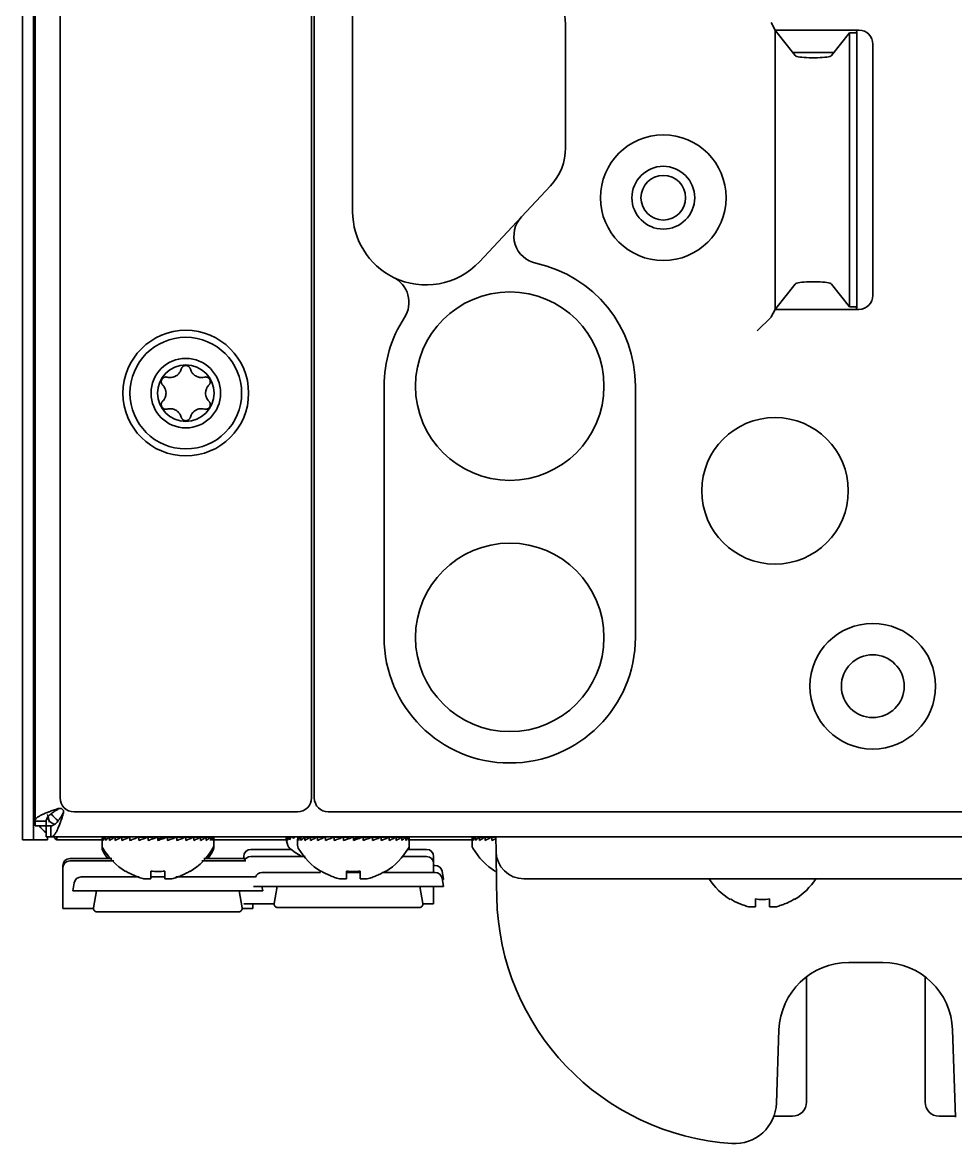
# Model space of a CAD drawing. Header units: millimetres. Extents: x -36 to 4467, y 2 to 3322.
# Drawn here: x 2492.4 to 2559.2, y 2523.3 to 2603.6 of the extents above; entities that cross this region are included whole.
import ezdxf

# ---------------------------------------------------------------- set-up
doc = ezdxf.new("R2010")
doc.units = ezdxf.units.MM
doc.layers.add('1', color=7, linetype='Continuous', true_color=0xffffff)

msp = doc.modelspace()

# ---------------------------------------------------------------- linework, layer by layer
at = {"layer": '1', "color": 7, "linetype": 'Continuous', "lineweight": 35}
for p, q in [((2493.273, 2546.379), (2493.273, 3159.238)), ((2492.373, 2693.891), (2492.373, 2547.038)), ((2493.173, 2693.742), (2493.173, 2547.038)), ((2495.073, 2548.038), (2495.073, 2650.038)), ((2513.073, 2650.038), (2513.073, 2548.038)), ((2513.273, 2548.038), (2513.273, 2620.038)), ((2516.023, 2608.038), (2516.023, 2590.038)), ((2531.273, 2594.618), (2531.273, 2603.458)), ((2546.002, 2603.582), (2546.273, 2603.038)), ((2546.273, 2583.038), (2546.273, 2603.038)), ((2552.284, 2603.038), (2546.273, 2603.038)), ((2546.331, 2602.965), (2546.305, 2603.038)), ((2547.719, 2601.224), (2546.331, 2602.965)), ((2551.617, 2602.862), (2550.312, 2601.224)), ((2552.128, 2602.862), (2551.617, 2602.862)), ((2551.617, 2602.862), (2551.617, 2583.214)), ((2552.132, 2583.288), (2552.132, 2602.788)), ((2553.273, 2584.038), (2553.273, 2602.038)), ((2547.554, 2601.432), (2550.479, 2601.432)), ((2549.321, 2601.072), (2548.709, 2601.072)), ((2528.112, 2589.662), (2530.193, 2591.885)), ((2528.112, 2589.662), (2525.105, 2586.45)), ((2548.709, 2585.004), (2549.321, 2585.004)), ((2546.331, 2583.111), (2547.719, 2584.852)), ((2550.312, 2584.852), (2551.617, 2583.214)), ((2546.273, 2583.038), (2546.002, 2582.494)), ((2546.273, 2583.038), (2552.284, 2583.038)), ((2546.305, 2583.038), (2546.331, 2583.111)), ((2551.617, 2583.214), (2552.128, 2583.214)), ((2545.006, 2581.494), (2545.991, 2582.478)), ((2518.273, 2577.538), (2518.273, 2559.538)), ((2536.273, 2559.538), (2536.273, 2577.538)), ((2495.073, 2548.038), (2495.073, 2548.038)), ((2513.073, 2548.038), (2513.073, 2548.038)), ((2494.99, 2547.265), (2495.05, 2547.286)), ((2492.373, 2545.038), (2492.373, 2547.038)), ((2493.173, 2547.038), (2493.173, 2545.038)), ((2494.173, 2546.633), (2494.173, 2546.602)), ((2496.073, 2547.038), (2496.072, 2547.038)), ((2512.073, 2547.038), (2496.073, 2547.038)), ((2512.073, 2547.038), (2512.073, 2547.038)), ((3072.273, 2547.038), (2514.273, 2547.038)), ((2493.273, 2546.04), (2493.273, 2546.379)), ((2494.073, 2546.04), (2493.273, 2546.04)), ((2494.073, 2546.04), (2494.073, 2546.379)), ((2494.337, 2546.038), (2494.075, 2546.038)), ((2494.075, 2546.038), (2494.075, 2545.238)), ((2494.337, 2546.038), (2494.414, 2546.038)), ((2493.173, 2545.038), (2492.373, 2545.038)), ((2494.173, 2545.038), (2493.173, 2545.038)), ((2494.414, 2545.238), (2494.075, 2545.238)), ((2494.173, 2545.183), (2494.173, 2545.038)), ((2526.896, 2545.238), (2494.414, 2545.238)), ((2494.828, 2545.238), (2494.828, 2545.038)), ((2498.061, 2545.038), (2494.828, 2545.038)), ((2498.073, 2544.988), (2498.073, 2544.638)), ((2498.133, 2544.988), (2498.133, 2545.222)), ((2498.314, 2544.988), (2498.314, 2545.222)), ((2498.608, 2544.988), (2498.608, 2545.222)), ((2499.008, 2544.988), (2499.008, 2545.222)), ((2499.501, 2544.988), (2499.501, 2545.222)), ((2499.839, 2545.217), (2499.839, 2545.238)), ((2499.873, 2545.216), (2499.873, 2545.238)), ((2499.906, 2545.216), (2499.906, 2545.238)), ((2499.973, 2545.215), (2499.973, 2545.238)), ((2500.005, 2545.214), (2500.005, 2545.238)), ((2500.073, 2544.988), (2500.073, 2545.222)), ((2500.138, 2545.22), (2500.138, 2545.238)), ((2500.167, 2545.22), (2500.167, 2545.238)), ((2500.361, 2545.216), (2500.361, 2545.238)), ((2500.387, 2545.216), (2500.387, 2545.238)), ((2500.637, 2545.211), (2500.637, 2545.238)), ((2500.658, 2545.211), (2500.658, 2545.238)), ((2500.704, 2544.988), (2500.704, 2545.222)), ((2500.956, 2545.215), (2500.956, 2545.238)), ((2500.973, 2545.214), (2500.973, 2545.238)), ((2501.308, 2545.205), (2501.308, 2545.238)), ((2501.378, 2544.988), (2501.378, 2545.222)), ((2501.685, 2545.205), (2501.685, 2545.238)), ((2501.691, 2545.088), (2501.691, 2545.238)), ((2502.073, 2544.988), (2502.073, 2545.222)), ((2502.46, 2545.205), (2502.46, 2545.238)), ((2502.767, 2544.988), (2502.767, 2545.222)), ((2502.837, 2545.205), (2502.837, 2545.238)), ((2503.19, 2545.215), (2503.19, 2545.238)), ((2503.441, 2544.988), (2503.441, 2545.222)), ((2503.508, 2545.211), (2503.508, 2545.238)), ((2503.784, 2545.216), (2503.784, 2545.238)), ((2504.007, 2545.22), (2504.007, 2545.238)), ((2504.073, 2544.988), (2504.073, 2545.222)), ((2504.172, 2545.215), (2504.172, 2545.238)), ((2504.273, 2545.216), (2504.273, 2545.238)), ((2504.306, 2545.217), (2504.306, 2545.238)), ((2504.644, 2544.988), (2504.644, 2545.222)), ((2505.137, 2544.988), (2505.137, 2545.222)), ((2505.537, 2544.988), (2505.537, 2545.222)), ((2505.831, 2544.988), (2505.831, 2545.222)), ((2506.012, 2544.988), (2506.012, 2545.222)), ((2506.073, 2544.988), (2506.073, 2545.222)), ((2506.073, 2545.038), (2511.252, 2545.038)), ((2506.073, 2544.638), (2506.073, 2544.988)), ((2511.333, 2544.983), (2511.26, 2545.205)), ((2511.275, 2544.964), (2511.383, 2544.632)), ((2511.504, 2545.039), (2511.44, 2545.238)), ((2511.784, 2545.13), (2511.749, 2545.238)), ((2512.073, 2544.988), (2512.073, 2544.638)), ((2512.133, 2544.988), (2512.133, 2545.222)), ((2512.314, 2544.988), (2512.314, 2545.222)), ((2512.608, 2544.988), (2512.608, 2545.222)), ((2513.008, 2544.988), (2513.008, 2545.222)), ((2513.501, 2544.988), (2513.501, 2545.222)), ((2513.839, 2545.217), (2513.839, 2545.238)), ((2513.873, 2545.216), (2513.873, 2545.238)), ((2513.906, 2545.216), (2513.906, 2545.238)), ((2513.973, 2545.215), (2513.973, 2545.238)), ((2514.005, 2545.214), (2514.005, 2545.238)), ((2514.073, 2544.988), (2514.073, 2545.222)), ((2514.138, 2545.22), (2514.138, 2545.238)), ((2514.167, 2545.22), (2514.167, 2545.238)), ((2514.361, 2545.216), (2514.361, 2545.238)), ((2514.387, 2545.216), (2514.387, 2545.238)), ((2514.637, 2545.211), (2514.637, 2545.238)), ((2514.658, 2545.211), (2514.658, 2545.238)), ((2514.704, 2544.988), (2514.704, 2545.222)), ((2514.956, 2545.215), (2514.956, 2545.238)), ((2514.973, 2545.214), (2514.973, 2545.238)), ((2515.308, 2545.205), (2515.308, 2545.238)), ((2515.378, 2544.988), (2515.378, 2545.222)), ((2515.685, 2545.205), (2515.685, 2545.238)), ((2515.691, 2545.088), (2515.691, 2545.238)), ((2516.073, 2544.988), (2516.073, 2545.222)), ((2516.46, 2545.205), (2516.46, 2545.238)), ((2516.767, 2544.988), (2516.767, 2545.222)), ((2516.837, 2545.205), (2516.837, 2545.238)), ((2517.19, 2545.215), (2517.19, 2545.238)), ((2517.441, 2544.988), (2517.441, 2545.222)), ((2517.508, 2545.211), (2517.508, 2545.238)), ((2517.784, 2545.216), (2517.784, 2545.238)), ((2518.007, 2545.22), (2518.007, 2545.238)), ((2518.073, 2544.988), (2518.073, 2545.222)), ((2518.172, 2545.215), (2518.172, 2545.238)), ((2518.273, 2545.216), (2518.273, 2545.238)), ((2518.306, 2545.217), (2518.306, 2545.238)), ((2518.644, 2544.988), (2518.644, 2545.222)), ((2519.137, 2544.988), (2519.137, 2545.222)), ((2519.537, 2544.988), (2519.537, 2545.222)), ((2519.831, 2544.988), (2519.831, 2545.222)), ((2520.012, 2544.988), (2520.012, 2545.222)), ((2520.073, 2544.988), (2520.073, 2545.222)), ((2520.073, 2544.638), (2520.073, 2544.988)), ((2520.08, 2545.038), (2524.58, 2545.038)), ((2524.575, 2544.988), (2524.575, 2545.222)), ((2524.575, 2544.988), (2524.575, 2544.638)), ((2524.635, 2544.988), (2524.635, 2545.222)), ((2524.816, 2544.988), (2524.816, 2545.222)), ((2525.11, 2544.988), (2525.11, 2545.222)), ((2525.51, 2544.988), (2525.51, 2545.222)), ((2526.003, 2544.988), (2526.003, 2545.222)), ((2526.291, 2544.203), (2526.273, 2545.238)), ((2526.89, 2545.238), (2532.273, 2545.238)), ((2606.565, 2545.238), (2532.273, 2545.238)), ((2498.073, 2544.638), (2498.073, 2544.438)), ((2506.073, 2544.438), (2506.073, 2544.638)), ((2508.723, 2544.343), (2511.629, 2544.343)), ((2519.962, 2544.343), (2521.323, 2544.343)), ((2520.061, 2544.343), (2520.073, 2544.438)), ((2520.073, 2544.438), (2520.073, 2544.638)), ((2526.333, 2541.79), (2526.291, 2544.203)), ((2495.773, 2543.691), (2498.769, 2543.691)), ((2495.773, 2543.523), (2498.922, 2543.523)), ((2505.223, 2543.523), (2508.373, 2543.523)), ((2505.376, 2543.691), (2508.368, 2543.691)), ((2508.223, 2543.843), (2508.223, 2543.691)), ((2508.723, 2543.838), (2512.625, 2543.838)), ((2519.605, 2543.838), (2521.323, 2543.838)), ((2521.823, 2543.338), (2521.823, 2543.843)), ((2521.823, 2542.688), (2521.823, 2543.338)), ((2495.273, 2543.191), (2495.273, 2543.023)), ((2495.273, 2543.023), (2495.273, 2540.123)), ((2499.773, 2542.76), (2499.773, 2542.793)), ((2504.373, 2542.793), (2504.373, 2542.76)), ((2513.718, 2542.688), (2509.526, 2542.688)), ((2513.773, 2542.76), (2513.773, 2542.793)), ((2516.573, 2542.688), (2515.573, 2542.688)), ((2521.935, 2542.688), (2518.134, 2542.688)), ((2518.373, 2542.793), (2518.373, 2542.76)), ((2521.935, 2543.193), (2521.822, 2543.193)), ((2522.53, 2542.193), (2522.427, 2542.78)), ((2526.275, 2542.76), (2526.275, 2542.793)), ((2496.084, 2541.96), (2495.98, 2541.373)), ((2500.742, 2542.373), (2496.576, 2542.373)), ((2502.573, 2542.373), (2501.573, 2542.373)), ((2508.985, 2542.373), (2503.369, 2542.373)), ((2522.53, 2541.688), (2508.93, 2541.688)), ((2509.06, 2542.368), (2508.985, 2542.373)), ((2509.58, 2541.373), (2509.525, 2541.688)), ((2510.62, 2541.688), (2510.407, 2540.481)), ((2521.054, 2540.481), (2520.841, 2541.688)), ((2521.823, 2540.438), (2521.823, 2541.688)), ((2522.53, 2541.688), (2522.427, 2542.275)), ((2522.53, 2542.193), (2522.441, 2542.193)), ((2526.348, 2540.924), (2526.333, 2541.79)), ((2532.291, 2542.238), (2528.29, 2542.238)), ((2611.317, 2542.238), (2532.291, 2542.238)), ((2509.58, 2541.373), (2495.98, 2541.373)), ((2497.67, 2541.373), (2497.457, 2540.167)), ((2508.104, 2540.167), (2507.891, 2541.373)), ((2543.073, 2540.76), (2543.073, 2540.793)), ((2547.673, 2540.793), (2547.673, 2540.76)), ((2497.453, 2540.123), (2495.273, 2540.123)), ((2508.873, 2540.123), (2508.108, 2540.123)), ((2510.403, 2540.438), (2508.223, 2540.438)), ((2508.873, 2540.123), (2508.873, 2540.438)), ((2515.955, 2540.188), (2510.653, 2540.188)), ((2520.808, 2540.188), (2515.955, 2540.188)), ((2521.823, 2540.438), (2521.058, 2540.438)), ((2503.005, 2539.873), (2497.703, 2539.873)), ((2507.858, 2539.873), (2503.005, 2539.873)), ((2553.99, 2536.238), (2551.555, 2536.238)), ((2548.523, 2526.238), (2548.523, 2535.193)), ((2557.023, 2535.193), (2557.023, 2526.238)), ((2546.558, 2531.413), (2546.375, 2526.165)), ((2559.205, 2525.168), (2558.987, 2531.413)), ((2546.194, 2525.238), (2547.523, 2525.238)), ((2559.203, 2525.238), (2558.023, 2525.238))]:
    msp.add_line(p, q, dxfattribs=at)
for centre, radius in [((2538.273, 2591.038), 4.5), ((2538.273, 2591.038), 2.25), ((2538.273, 2591.038), 1.6), ((2527.273, 2577.538), 6.75), ((2504.073, 2577.038), 4.5), ((2504.073, 2577.038), 4), ((2504.073, 2577.038), 2.49), ((2504.073, 2577.038), 2.025), ((2546.273, 2570.038), 5.25), ((2527.273, 2559.538), 6.75), ((2553.273, 2556.038), 4.5), ((2553.273, 2556.038), 2.25)]:
    msp.add_circle(centre, radius, dxfattribs=at)
for centre, radius, start, end in [((2527.273, 2603.458), 4, 0, 43.11144), ((2551.382, 2602.788), 0.75, 0, 19.47234), ((2527.273, 2594.618), 4, 316.88856, 0), ((2521.273, 2590.038), 5.25, 180, 243.65351), ((2529.572, 2588.295), 2, 136.88856, 257.93403), ((2521.273, 2590.038), 5.25, 243.65351, 316.88856), ((2527.273, 2577.538), 9, 0, 77.93403), ((2518.055, 2583.541), 2, 326.92512, 63.65351), ((2551.382, 2583.288), 0.75, 340.52766, 0), ((2527.273, 2577.538), 9, 146.92512, 180), ((2527.273, 2559.538), 9, 180, 0), ((2496.073, 2548.038), 1, 180.00873, 269.99127), ((2512.073, 2548.038), 1, 270.00873, 359.99127), ((2514.273, 2548.038), 1, 180, 270), ((2495.073, 2547.038), 0.25, 0, 90), ((2495.073, 2547.038), 1, 204.36609, 245.51156), ((2496.073, 2548.038), 2, 214.88484, 235.13625), ((2495.073, 2547.038), 1.8, 213.67266, 236.32734), ((2498.473, 2544.638), 0.4, 180, 210.30118), ((2498.473, 2544.438), 0.4, 180, 210.30118), ((2502.271, 2546.858), 4.8, 210.30118, 238.41865), ((2502.271, 2546.658), 4.8, 210.30118, 218.18066), ((2501.874, 2546.858), 4.8, 301.58373, 329.69882), ((2501.874, 2546.658), 4.8, 321.81956, 329.69882), ((2505.673, 2544.638), 0.4, 329.69882, 0), ((2505.673, 2544.438), 0.4, 329.69882, 0), ((2508.723, 2543.843), 0.5, 90, 180), ((2511.763, 2544.755), 0.4, 198, 228.30118), ((2514.69, 2548.041), 4.8, 228.30118, 241.10605), ((2512.473, 2544.638), 0.4, 180, 210.30118), ((2516.271, 2546.858), 4.8, 210.30118, 238.41865), ((2515.874, 2546.858), 4.8, 301.58373, 329.69882), ((2519.673, 2544.638), 0.4, 329.69882, 0), ((2521.323, 2543.843), 0.5, 0, 90), ((2524.975, 2544.638), 0.4, 180, 210.30118), ((2528.773, 2546.858), 4.8, 210.30118, 238.41865), ((2528.29, 2544.238), 2, 181, 270), ((2495.773, 2543.191), 0.5, 90, 180), ((2495.773, 2543.023), 0.5, 90, 180), ((2508.723, 2543.338), 0.5, 90, 158.2425), ((2521.323, 2543.338), 0.5, 0, 90), ((2502.073, 2546.54), 3.78, 262.39595, 269.99653), ((2502.072, 2546.54), 3.78, 270.00345, 277.60407), ((2509.526, 2542.188), 0.5, 90, 158.94125), ((2516.073, 2546.54), 3.78, 262.39595, 269.99653), ((2516.072, 2546.54), 3.78, 270.00345, 277.60407), ((2521.935, 2542.693), 0.5, 10, 90), ((2521.935, 2542.188), 0.5, 10, 90), ((2496.576, 2541.873), 0.5, 90, 170), ((2545.571, 2544.858), 4.8, 213.08201, 238.62729), ((2545.174, 2544.858), 4.8, 301.37271, 326.91799), ((2544.345, 2541.238), 18, 181, 266.29789), ((2497.703, 2540.123), 0.25, 170, 270), ((2507.858, 2540.123), 0.25, 270, 10), ((2510.653, 2540.438), 0.25, 170, 270), ((2520.808, 2540.438), 0.25, 270, 10), ((2551.555, 2531.238), 5, 90, 178), ((2553.99, 2531.238), 5, 2, 90), ((2543.377, 2526.269), 3, 266.29789, 358), ((2547.523, 2526.238), 1, 270, 0), ((2558.023, 2526.238), 1, 180, 270)]:
    msp.add_arc(centre, radius, start, end, dxfattribs=at)
for centre, major_axis, ratio, start_param, end_param in [((2545.006, 2603.567), (1, 0), 0.176327, 0.087266, 0.174533), ((2552.269, 2602.023), (-0.453, -0.913), 0.981173, 2.038989, 3.59465), ((2548.709, 2601.248), (1, 0), 0.176327, 3.281219, 4.712389), ((2549.321, 2601.248), (1, 0), 0.176327, 4.712389, 6.143559), ((2548.709, 2584.828), (1, 0), 0.176327, 1.570796, 3.001966), ((2549.321, 2584.828), (1, 0), 0.176327, 0.139626, 1.570796), ((2552.269, 2584.054), (-0.453, 0.913), 0.981173, 2.688535, 4.244197), ((2545.006, 2582.509), (1, 0), 0.176327, 6.108652, 6.195919), ((2550.805, 2515.495), (172.772, -10.859), 0.160459, 1.885345, 1.887772), ((2545.185, 2515.491), (152.832, -10.941), 0.181212, 1.887386, 1.890678), ((2538.245, 2515.494), (128.223, -11.097), 0.215484, 1.892482, 1.89634), ((2521.32, 2515.493), (68.057, -12.588), 0.396506, 1.941633, 1.950905), ((2511.843, 2515.496), (31.697, -20.91), 0.668632, 2.28382, 2.293092), ((2511.031, 2518.738), (-28.837, -4.995), 0.949656, 4.846977, 4.860829), ((2492.302, 2515.498), (31.697, 20.908), 0.66863, 0.848532, 0.857805), ((2482.824, 2515.491), (68.059, 12.588), 0.396513, 1.190676, 1.199948), ((2473.938, 2515.496), (99.702, 11.454), 0.27563, 1.232258, 1.238184), ((2465.9, 2515.494), (128.223, 11.097), 0.215484, 1.245253, 1.250455), ((2458.958, 2515.49), (152.835, 10.942), 0.181216, 1.250907, 1.254289), ((2453.338, 2515.494), (172.776, 10.86), 0.160462, 1.253814, 1.256241), ((2449.19, 2515.492), (187.48, 10.817), 0.147973, 1.255355, 1.257003), ((2564.809, 2515.492), (172.78, -10.86), 0.160465, 1.884316, 1.887786), ((2559.17, 2515.501), (152.805, -10.936), 0.181189, 1.886157, 1.890629), ((2552.234, 2515.502), (128.204, -11.093), 0.215461, 1.892327, 1.896296), ((2535.316, 2515.499), (68.049, -12.584), 0.396474, 1.941581, 1.950854), ((2525.847, 2515.486), (31.701, -20.922), 0.668648, 2.284054, 2.293325), ((2525.031, 2518.738), (-28.837, -4.995), 0.949656, 4.846977, 4.860829), ((2506.299, 2515.49), (31.7, 20.918), 0.668642, 0.848353, 0.857624), ((2496.824, 2515.491), (68.059, 12.588), 0.396512, 1.190677, 1.199949), ((2487.938, 2515.496), (99.703, 11.454), 0.275631, 1.232257, 1.238183), ((2479.902, 2515.495), (128.22, 11.096), 0.21548, 1.24526, 1.250462), ((2472.962, 2515.492), (152.828, 10.94), 0.181209, 1.250922, 1.253765), ((2467.352, 2515.502), (172.751, 10.856), 0.160445, 1.253855, 1.256438), ((2463.187, 2515.491), (187.485, 10.818), 0.147976, 1.255348, 1.256997), ((2577.316, 2515.49), (172.789, -10.862), 0.160471, 1.88542, 1.8878), ((2571.675, 2515.499), (152.809, -10.937), 0.181192, 1.887343, 1.890636), ((2564.75, 2515.491), (128.23, -11.098), 0.215492, 1.894151, 1.896355)]:
    msp.add_ellipse(centre, major_axis=major_axis, ratio=ratio, start_param=start_param, end_param=end_param, dxfattribs=at)
for points, knots in [([(2502.74, 2578.183), (2502.792, 2578.169), (2502.844, 2578.16), (2502.924, 2578.155), (2502.95, 2578.154), (2502.991, 2578.156), (2503.004, 2578.156), (2503.031, 2578.158), (2503.045, 2578.16), (2503.111, 2578.168), (2503.164, 2578.181), (2503.228, 2578.202), (2503.241, 2578.207), (2503.266, 2578.217), (2503.279, 2578.222), (2503.316, 2578.239), (2503.34, 2578.251), (2503.411, 2578.292), (2503.455, 2578.324), (2503.506, 2578.369), (2503.516, 2578.378), (2503.536, 2578.397), (2503.564, 2578.426), (2503.607, 2578.477), (2503.638, 2578.521), (2503.659, 2578.556), (2503.666, 2578.567), (2503.679, 2578.591), (2503.685, 2578.603), (2503.715, 2578.663), (2503.734, 2578.712), (2503.747, 2578.764)], [0, 0, 0, 0, 0.125, 0.125, 0.1875, 0.1875, 0.21875, 0.21875, 0.25, 0.25, 0.375, 0.375, 0.40625, 0.40625, 0.4375, 0.4375, 0.5, 0.5, 0.625, 0.625, 0.65625, 0.65625, 0.6875, 0.75, 0.8125, 0.8125, 0.84375, 0.84375, 0.875, 0.875, 1, 1, 1, 1]), ([(2503.747, 2578.764), (2503.752, 2578.782), (2503.764, 2578.816), (2503.782, 2578.847), (2503.797, 2578.87), (2503.802, 2578.878), (2503.814, 2578.892), (2503.82, 2578.899), (2503.838, 2578.919), (2503.852, 2578.931), (2503.873, 2578.948), (2503.881, 2578.953), (2503.897, 2578.964), (2503.904, 2578.968), (2503.929, 2578.981), (2503.946, 2578.989), (2503.972, 2578.998), (2503.981, 2579), (2503.999, 2579.005), (2504.008, 2579.007), (2504.035, 2579.012), (2504.054, 2579.013), (2504.081, 2579.013), (2504.091, 2579.013), (2504.109, 2579.011), (2504.119, 2579.01), (2504.146, 2579.005), (2504.164, 2579.001), (2504.19, 2578.992), (2504.199, 2578.989), (2504.216, 2578.981), (2504.224, 2578.977), (2504.248, 2578.964), (2504.264, 2578.954), (2504.286, 2578.937), (2504.293, 2578.931), (2504.306, 2578.919), (2504.313, 2578.912), (2504.332, 2578.892), (2504.343, 2578.878), (2504.358, 2578.855), (2504.363, 2578.847), (2504.372, 2578.831), (2504.376, 2578.823), (2504.387, 2578.799), (2504.393, 2578.782), (2504.398, 2578.764)], [0, 0, 0, 0, 0.0625, 0.125, 0.125, 0.15625, 0.15625, 0.1875, 0.1875, 0.25, 0.25, 0.28125, 0.28125, 0.3125, 0.3125, 0.375, 0.375, 0.40625, 0.40625, 0.4375, 0.4375, 0.5, 0.5, 0.53125, 0.53125, 0.5625, 0.5625, 0.625, 0.625, 0.65625, 0.65625, 0.6875, 0.6875, 0.75, 0.75, 0.78125, 0.78125, 0.8125, 0.8125, 0.875, 0.875, 0.90625, 0.90625, 0.9375, 0.9375, 1, 1, 1, 1]), ([(2504.398, 2578.764), (2504.412, 2578.712), (2504.43, 2578.663), (2504.465, 2578.591), (2504.478, 2578.568), (2504.499, 2578.534), (2504.507, 2578.522), (2504.522, 2578.5), (2504.53, 2578.489), (2504.571, 2578.436), (2504.607, 2578.396), (2504.658, 2578.352), (2504.669, 2578.343), (2504.69, 2578.326), (2504.701, 2578.318), (2504.734, 2578.294), (2504.757, 2578.279), (2504.828, 2578.238), (2504.877, 2578.216), (2504.942, 2578.194), (2504.955, 2578.19), (2504.981, 2578.182), (2505.02, 2578.172), (2505.086, 2578.16), (2505.14, 2578.156), (2505.18, 2578.155), (2505.194, 2578.155), (2505.221, 2578.155), (2505.234, 2578.156), (2505.301, 2578.16), (2505.353, 2578.169), (2505.405, 2578.183)], [0, 0, 0, 0, 0.125, 0.125, 0.1875, 0.1875, 0.21875, 0.21875, 0.25, 0.25, 0.375, 0.375, 0.40625, 0.40625, 0.4375, 0.4375, 0.5, 0.5, 0.625, 0.625, 0.65625, 0.65625, 0.6875, 0.75, 0.8125, 0.8125, 0.84375, 0.84375, 0.875, 0.875, 1, 1, 1, 1]), ([(2502.415, 2577.619), (2502.402, 2577.632), (2502.379, 2577.66), (2502.36, 2577.691), (2502.348, 2577.715), (2502.344, 2577.724), (2502.338, 2577.741), (2502.335, 2577.749), (2502.327, 2577.775), (2502.323, 2577.793), (2502.318, 2577.83), (2502.317, 2577.848), (2502.318, 2577.885), (2502.32, 2577.904), (2502.325, 2577.931), (2502.327, 2577.94), (2502.332, 2577.958), (2502.335, 2577.967), (2502.345, 2577.993), (2502.353, 2578.009), (2502.367, 2578.033), (2502.372, 2578.041), (2502.382, 2578.056), (2502.388, 2578.064), (2502.406, 2578.086), (2502.418, 2578.099), (2502.439, 2578.117), (2502.446, 2578.123), (2502.461, 2578.134), (2502.469, 2578.139), (2502.493, 2578.154), (2502.509, 2578.162), (2502.534, 2578.172), (2502.543, 2578.175), (2502.561, 2578.181), (2502.569, 2578.183), (2502.596, 2578.189), (2502.614, 2578.192), (2502.641, 2578.194), (2502.65, 2578.194), (2502.669, 2578.194), (2502.678, 2578.193), (2502.705, 2578.19), (2502.723, 2578.187), (2502.74, 2578.183)], [0, 0, 0, 0, 0.0625, 0.125, 0.125, 0.15625, 0.15625, 0.1875, 0.1875, 0.25, 0.25, 0.3125, 0.3125, 0.375, 0.375, 0.40625, 0.40625, 0.4375, 0.4375, 0.5, 0.5, 0.53125, 0.53125, 0.5625, 0.5625, 0.625, 0.625, 0.65625, 0.65625, 0.6875, 0.6875, 0.75, 0.75, 0.78125, 0.78125, 0.8125, 0.8125, 0.875, 0.875, 0.90625, 0.90625, 0.9375, 0.9375, 1, 1, 1, 1]), ([(2505.405, 2578.183), (2505.422, 2578.187), (2505.458, 2578.194), (2505.494, 2578.194), (2505.521, 2578.193), (2505.53, 2578.192), (2505.549, 2578.189), (2505.557, 2578.187), (2505.584, 2578.181), (2505.601, 2578.176), (2505.627, 2578.166), (2505.636, 2578.162), (2505.652, 2578.153), (2505.66, 2578.149), (2505.683, 2578.134), (2505.698, 2578.123), (2505.719, 2578.105), (2505.726, 2578.099), (2505.739, 2578.086), (2505.745, 2578.079), (2505.763, 2578.057), (2505.773, 2578.042), (2505.787, 2578.018), (2505.792, 2578.01), (2505.8, 2577.993), (2505.803, 2577.984), (2505.813, 2577.958), (2505.818, 2577.941), (2505.823, 2577.913), (2505.825, 2577.904), (2505.827, 2577.886), (2505.828, 2577.876), (2505.828, 2577.858), (2505.828, 2577.849), (2505.827, 2577.83), (2505.826, 2577.821), (2505.823, 2577.794), (2505.819, 2577.776), (2505.811, 2577.75), (2505.807, 2577.741), (2505.801, 2577.724), (2505.797, 2577.716), (2505.785, 2577.691), (2505.776, 2577.676), (2505.76, 2577.654), (2505.754, 2577.646), (2505.742, 2577.633), (2505.736, 2577.626), (2505.73, 2577.619)], [0, 0, 0, 0, 0.0625, 0.125, 0.125, 0.15625, 0.15625, 0.1875, 0.1875, 0.25, 0.25, 0.28125, 0.28125, 0.3125, 0.3125, 0.375, 0.375, 0.40625, 0.40625, 0.4375, 0.4375, 0.5, 0.5, 0.53125, 0.53125, 0.5625, 0.5625, 0.625, 0.625, 0.65625, 0.65625, 0.6875, 0.6875, 0.71875, 0.71875, 0.75, 0.75, 0.8125, 0.8125, 0.84375, 0.84375, 0.875, 0.875, 0.9375, 0.9375, 0.96875, 0.96875, 1, 1, 1, 1]), ([(2502.416, 2576.457), (2502.453, 2576.495), (2502.487, 2576.536), (2502.531, 2576.602), (2502.545, 2576.624), (2502.57, 2576.672), (2502.582, 2576.696), (2502.613, 2576.771), (2502.629, 2576.822), (2502.642, 2576.888), (2502.644, 2576.902), (2502.648, 2576.929), (2502.65, 2576.942), (2502.654, 2576.983), (2502.656, 2577.01), (2502.656, 2577.093), (2502.65, 2577.147), (2502.634, 2577.226), (2502.628, 2577.252), (2502.616, 2577.291), (2502.612, 2577.304), (2502.602, 2577.33), (2502.597, 2577.342), (2502.572, 2577.404), (2502.546, 2577.451), (2502.502, 2577.518), (2502.486, 2577.54), (2502.452, 2577.581), (2502.434, 2577.601), (2502.415, 2577.619)], [0, 0, 0, 0, 0.125, 0.125, 0.1875, 0.1875, 0.25, 0.25, 0.375, 0.375, 0.40625, 0.40625, 0.4375, 0.4375, 0.5, 0.5, 0.625, 0.625, 0.6875, 0.6875, 0.71875, 0.71875, 0.75, 0.75, 0.875, 0.875, 0.9375, 0.9375, 1, 1, 1, 1]), ([(2505.73, 2577.619), (2505.692, 2577.582), (2505.659, 2577.541), (2505.614, 2577.475), (2505.6, 2577.452), (2505.581, 2577.416), (2505.575, 2577.404), (2505.564, 2577.38), (2505.558, 2577.368), (2505.532, 2577.306), (2505.516, 2577.254), (2505.503, 2577.188), (2505.501, 2577.175), (2505.497, 2577.148), (2505.495, 2577.134), (2505.491, 2577.093), (2505.489, 2577.066), (2505.489, 2576.983), (2505.495, 2576.929), (2505.511, 2576.85), (2505.517, 2576.824), (2505.529, 2576.785), (2505.534, 2576.772), (2505.543, 2576.746), (2505.548, 2576.734), (2505.574, 2576.672), (2505.599, 2576.625), (2505.643, 2576.558), (2505.659, 2576.536), (2505.693, 2576.495), (2505.711, 2576.475), (2505.73, 2576.456)], [0, 0, 0, 0, 0.125, 0.125, 0.1875, 0.1875, 0.21875, 0.21875, 0.25, 0.25, 0.375, 0.375, 0.40625, 0.40625, 0.4375, 0.4375, 0.5, 0.5, 0.625, 0.625, 0.6875, 0.6875, 0.71875, 0.71875, 0.75, 0.75, 0.875, 0.875, 0.9375, 0.9375, 1, 1, 1, 1]), ([(2502.741, 2575.894), (2502.723, 2575.889), (2502.688, 2575.882), (2502.651, 2575.882), (2502.624, 2575.883), (2502.615, 2575.884), (2502.597, 2575.887), (2502.588, 2575.889), (2502.561, 2575.895), (2502.544, 2575.9), (2502.518, 2575.911), (2502.51, 2575.914), (2502.493, 2575.923), (2502.485, 2575.927), (2502.462, 2575.942), (2502.447, 2575.953), (2502.426, 2575.971), (2502.419, 2575.977), (2502.406, 2575.991), (2502.4, 2575.997), (2502.382, 2576.019), (2502.372, 2576.034), (2502.358, 2576.058), (2502.353, 2576.066), (2502.345, 2576.083), (2502.342, 2576.092), (2502.332, 2576.118), (2502.327, 2576.136), (2502.322, 2576.163), (2502.32, 2576.172), (2502.318, 2576.191), (2502.317, 2576.2), (2502.317, 2576.218), (2502.317, 2576.228), (2502.318, 2576.246), (2502.319, 2576.255), (2502.323, 2576.283), (2502.327, 2576.3), (2502.335, 2576.327), (2502.338, 2576.335), (2502.344, 2576.352), (2502.348, 2576.361), (2502.36, 2576.385), (2502.37, 2576.401), (2502.386, 2576.423), (2502.391, 2576.43), (2502.403, 2576.444), (2502.409, 2576.45), (2502.416, 2576.457)], [0, 0, 0, 0, 0.0625, 0.125, 0.125, 0.15625, 0.15625, 0.1875, 0.1875, 0.25, 0.25, 0.28125, 0.28125, 0.3125, 0.3125, 0.375, 0.375, 0.40625, 0.40625, 0.4375, 0.4375, 0.5, 0.5, 0.53125, 0.53125, 0.5625, 0.5625, 0.625, 0.625, 0.65625, 0.65625, 0.6875, 0.6875, 0.71875, 0.71875, 0.75, 0.75, 0.8125, 0.8125, 0.84375, 0.84375, 0.875, 0.875, 0.9375, 0.9375, 0.96875, 0.96875, 1, 1, 1, 1]), ([(2505.73, 2576.456), (2505.743, 2576.444), (2505.766, 2576.416), (2505.785, 2576.385), (2505.797, 2576.36), (2505.801, 2576.352), (2505.807, 2576.335), (2505.811, 2576.327), (2505.819, 2576.301), (2505.822, 2576.283), (2505.826, 2576.255), (2505.827, 2576.246), (2505.828, 2576.228), (2505.828, 2576.218), (2505.827, 2576.191), (2505.825, 2576.173), (2505.82, 2576.145), (2505.818, 2576.136), (2505.813, 2576.118), (2505.81, 2576.11), (2505.8, 2576.084), (2505.792, 2576.067), (2505.779, 2576.043), (2505.773, 2576.035), (2505.763, 2576.02), (2505.757, 2576.012), (2505.74, 2575.991), (2505.727, 2575.978), (2505.706, 2575.959), (2505.699, 2575.953), (2505.684, 2575.942), (2505.676, 2575.937), (2505.653, 2575.923), (2505.636, 2575.914), (2505.611, 2575.904), (2505.602, 2575.901), (2505.585, 2575.895), (2505.576, 2575.893), (2505.549, 2575.887), (2505.531, 2575.884), (2505.504, 2575.882), (2505.495, 2575.882), (2505.476, 2575.882), (2505.467, 2575.883), (2505.44, 2575.886), (2505.423, 2575.889), (2505.405, 2575.893)], [0, 0, 0, 0, 0.0625, 0.125, 0.125, 0.15625, 0.15625, 0.1875, 0.1875, 0.25, 0.25, 0.28125, 0.28125, 0.3125, 0.3125, 0.375, 0.375, 0.40625, 0.40625, 0.4375, 0.4375, 0.5, 0.5, 0.53125, 0.53125, 0.5625, 0.5625, 0.625, 0.625, 0.65625, 0.65625, 0.6875, 0.6875, 0.75, 0.75, 0.78125, 0.78125, 0.8125, 0.8125, 0.875, 0.875, 0.90625, 0.90625, 0.9375, 0.9375, 1, 1, 1, 1]), ([(2503.747, 2575.312), (2503.734, 2575.364), (2503.715, 2575.413), (2503.68, 2575.485), (2503.667, 2575.508), (2503.646, 2575.542), (2503.638, 2575.554), (2503.623, 2575.576), (2503.615, 2575.587), (2503.574, 2575.64), (2503.538, 2575.68), (2503.487, 2575.724), (2503.477, 2575.733), (2503.455, 2575.75), (2503.444, 2575.758), (2503.411, 2575.782), (2503.388, 2575.797), (2503.318, 2575.838), (2503.268, 2575.86), (2503.204, 2575.882), (2503.191, 2575.886), (2503.164, 2575.894), (2503.125, 2575.904), (2503.059, 2575.916), (2503.006, 2575.92), (2502.965, 2575.921), (2502.952, 2575.921), (2502.925, 2575.921), (2502.911, 2575.92), (2502.845, 2575.916), (2502.792, 2575.907), (2502.741, 2575.894)], [0, 0, 0, 0, 0.125, 0.125, 0.1875, 0.1875, 0.21875, 0.21875, 0.25, 0.25, 0.375, 0.375, 0.40625, 0.40625, 0.4375, 0.4375, 0.5, 0.5, 0.625, 0.625, 0.65625, 0.65625, 0.6875, 0.75, 0.8125, 0.8125, 0.84375, 0.84375, 0.875, 0.875, 1, 1, 1, 1]), ([(2505.405, 2575.894), (2505.353, 2575.907), (2505.301, 2575.916), (2505.221, 2575.921), (2505.195, 2575.922), (2505.155, 2575.921), (2505.141, 2575.92), (2505.114, 2575.918), (2505.101, 2575.916), (2505.034, 2575.908), (2504.982, 2575.896), (2504.917, 2575.874), (2504.905, 2575.869), (2504.879, 2575.859), (2504.867, 2575.854), (2504.829, 2575.837), (2504.805, 2575.825), (2504.735, 2575.784), (2504.691, 2575.753), (2504.639, 2575.708), (2504.629, 2575.698), (2504.61, 2575.679), (2504.581, 2575.65), (2504.538, 2575.599), (2504.507, 2575.555), (2504.486, 2575.521), (2504.479, 2575.509), (2504.466, 2575.485), (2504.46, 2575.474), (2504.43, 2575.414), (2504.412, 2575.364), (2504.398, 2575.313)], [0, 0, 0, 0, 0.125, 0.125, 0.1875, 0.1875, 0.21875, 0.21875, 0.25, 0.25, 0.375, 0.375, 0.40625, 0.40625, 0.4375, 0.4375, 0.5, 0.5, 0.625, 0.625, 0.65625, 0.65625, 0.6875, 0.75, 0.8125, 0.8125, 0.84375, 0.84375, 0.875, 0.875, 1, 1, 1, 1]), ([(2504.398, 2575.312), (2504.393, 2575.295), (2504.381, 2575.261), (2504.363, 2575.229), (2504.348, 2575.206), (2504.343, 2575.199), (2504.331, 2575.184), (2504.326, 2575.177), (2504.307, 2575.157), (2504.294, 2575.145), (2504.272, 2575.128), (2504.264, 2575.123), (2504.249, 2575.113), (2504.241, 2575.108), (2504.217, 2575.095), (2504.2, 2575.087), (2504.173, 2575.078), (2504.164, 2575.076), (2504.146, 2575.071), (2504.137, 2575.069), (2504.11, 2575.065), (2504.092, 2575.063), (2504.064, 2575.063), (2504.054, 2575.063), (2504.036, 2575.065), (2504.027, 2575.066), (2503.999, 2575.071), (2503.981, 2575.075), (2503.955, 2575.084), (2503.946, 2575.087), (2503.929, 2575.095), (2503.921, 2575.099), (2503.897, 2575.112), (2503.881, 2575.122), (2503.86, 2575.139), (2503.852, 2575.145), (2503.839, 2575.157), (2503.832, 2575.164), (2503.814, 2575.184), (2503.802, 2575.198), (2503.787, 2575.221), (2503.783, 2575.228), (2503.774, 2575.244), (2503.77, 2575.253), (2503.758, 2575.277), (2503.752, 2575.294), (2503.748, 2575.312)], [0, 0, 0, 0, 0.0625, 0.125, 0.125, 0.15625, 0.15625, 0.1875, 0.1875, 0.25, 0.25, 0.28125, 0.28125, 0.3125, 0.3125, 0.375, 0.375, 0.40625, 0.40625, 0.4375, 0.4375, 0.5, 0.5, 0.53125, 0.53125, 0.5625, 0.5625, 0.625, 0.625, 0.65625, 0.65625, 0.6875, 0.6875, 0.75, 0.75, 0.78125, 0.78125, 0.8125, 0.8125, 0.875, 0.875, 0.90625, 0.90625, 0.9375, 0.9375, 1, 1, 1, 1]), ([(2493.273, 2546.379), (2493.273, 2546.417), (2493.283, 2546.453), (2493.314, 2546.508), (2493.327, 2546.527), (2493.35, 2546.554), (2493.358, 2546.563), (2493.376, 2546.582), (2493.385, 2546.591), (2493.436, 2546.638), (2493.486, 2546.674), (2493.575, 2546.729), (2493.606, 2546.748), (2493.657, 2546.776), (2493.674, 2546.785), (2493.711, 2546.803), (2493.729, 2546.813), (2493.824, 2546.859), (2493.907, 2546.896), (2494.04, 2546.951), (2494.086, 2546.969), (2494.158, 2546.997), (2494.182, 2547.006), (2494.232, 2547.025), (2494.256, 2547.034), (2494.382, 2547.08), (2494.486, 2547.117), (2494.647, 2547.172), (2494.701, 2547.19), (2494.784, 2547.218), (2494.812, 2547.227), (2494.868, 2547.246), (2494.896, 2547.255), (2494.924, 2547.265)], [0, 0, 0, 0, 0.125, 0.125, 0.1875, 0.1875, 0.21875, 0.21875, 0.25, 0.25, 0.375, 0.375, 0.4375, 0.4375, 0.46875, 0.46875, 0.5, 0.5, 0.625, 0.625, 0.6875, 0.6875, 0.71875, 0.71875, 0.75, 0.75, 0.875, 0.875, 0.9375, 0.9375, 0.96875, 0.96875, 1, 1, 1, 1]), ([(2494.073, 2546.379), (2494.073, 2546.417), (2494.078, 2546.453), (2494.096, 2546.508), (2494.103, 2546.527), (2494.115, 2546.555), (2494.12, 2546.564), (2494.13, 2546.582), (2494.135, 2546.592), (2494.164, 2546.638), (2494.192, 2546.675), (2494.257, 2546.748), (2494.294, 2546.785), (2494.379, 2546.859), (2494.425, 2546.896), (2494.524, 2546.969), (2494.577, 2547.006), (2494.647, 2547.052), (2494.661, 2547.062), (2494.69, 2547.08), (2494.733, 2547.108), (2494.777, 2547.135), (2494.866, 2547.191), (2494.928, 2547.227), (2494.99, 2547.265)], [0, 0, 0, 0, 0.125, 0.125, 0.1875, 0.1875, 0.21875, 0.21875, 0.25, 0.25, 0.375, 0.375, 0.5, 0.5, 0.625, 0.625, 0.75, 0.75, 0.78125, 0.78125, 0.8125, 0.875, 0.875, 1, 1, 1, 1]), ([(2494.924, 2547.265), (2494.948, 2547.273), (2494.972, 2547.278), (2495.022, 2547.286), (2495.047, 2547.288), (2495.073, 2547.288)], [0, 0, 0, 0, 0.5, 0.5, 1, 1, 1, 1]), ([(2494.299, 2546.306), (2494.285, 2546.366), (2494.271, 2546.426), (2494.229, 2546.602), (2494.202, 2546.72), (2494.175, 2546.838)], [0, 0, 0, 0, 0.345068, 0.345068, 1, 1, 1, 1]), ([(2495.299, 2546.955), (2495.262, 2546.893), (2495.225, 2546.832), (2495.17, 2546.743), (2495.152, 2546.713), (2495.124, 2546.67), (2495.115, 2546.655), (2495.096, 2546.627), (2495.087, 2546.612), (2495.04, 2546.542), (2495.004, 2546.49), (2494.93, 2546.391), (2494.894, 2546.345), (2494.819, 2546.26), (2494.783, 2546.222), (2494.709, 2546.157), (2494.673, 2546.129), (2494.626, 2546.101), (2494.617, 2546.096), (2494.598, 2546.086), (2494.571, 2546.072), (2494.543, 2546.061), (2494.488, 2546.044), (2494.451, 2546.038), (2494.414, 2546.038)], [0, 0, 0, 0, 0.125, 0.125, 0.1875, 0.1875, 0.21875, 0.21875, 0.25, 0.25, 0.375, 0.375, 0.5, 0.5, 0.625, 0.625, 0.75, 0.75, 0.78125, 0.78125, 0.8125, 0.875, 0.875, 1, 1, 1, 1]), ([(2495.299, 2546.889), (2495.262, 2546.777), (2495.225, 2546.667), (2495.17, 2546.507), (2495.152, 2546.454), (2495.124, 2546.376), (2495.115, 2546.35), (2495.096, 2546.298), (2495.087, 2546.273), (2495.041, 2546.146), (2495.004, 2546.052), (2494.949, 2545.918), (2494.931, 2545.875), (2494.903, 2545.813), (2494.894, 2545.792), (2494.875, 2545.752), (2494.866, 2545.733), (2494.819, 2545.638), (2494.783, 2545.571), (2494.728, 2545.482), (2494.709, 2545.455), (2494.682, 2545.417), (2494.672, 2545.405), (2494.654, 2545.382), (2494.644, 2545.371), (2494.598, 2545.321), (2494.562, 2545.29), (2494.507, 2545.259), (2494.488, 2545.251), (2494.46, 2545.243), (2494.451, 2545.241), (2494.432, 2545.239), (2494.423, 2545.238), (2494.414, 2545.238)], [0, 0, 0, 0, 0.125, 0.125, 0.1875, 0.1875, 0.21875, 0.21875, 0.25, 0.25, 0.375, 0.375, 0.4375, 0.4375, 0.46875, 0.46875, 0.5, 0.5, 0.625, 0.625, 0.6875, 0.6875, 0.71875, 0.71875, 0.75, 0.75, 0.875, 0.875, 0.9375, 0.9375, 0.96875, 0.96875, 1, 1, 1, 1]), ([(2495.323, 2547.038), (2495.323, 2547.024), (2495.32, 2547.009), (2495.312, 2546.981), (2495.307, 2546.968), (2495.299, 2546.955)], [0, 0, 0, 0, 0.5, 0.5, 1, 1, 1, 1]), ([(2495.323, 2547.038), (2495.323, 2547.013), (2495.321, 2546.988), (2495.313, 2546.938), (2495.307, 2546.913), (2495.299, 2546.889)], [0, 0, 0, 0, 0.5, 0.5, 1, 1, 1, 1]), ([(2494.828, 2545.038), (2494.8, 2545.038), (2494.773, 2545.05), (2494.719, 2545.096), (2494.692, 2545.13), (2494.656, 2545.189), (2494.647, 2545.205), (2494.638, 2545.221)], [0, 0, 0, 0, 0.431337, 0.431337, 0.862673, 0.862673, 1, 1, 1, 1]), ([(2511.624, 2545.236), (2511.614, 2545.222), (2511.568, 2545.155), (2511.53, 2545.089), (2511.504, 2545.039)], [0, 0, 0, 0, 0.213779, 1, 1, 1, 1]), ([(2499.773, 2542.793), (2499.975, 2542.669), (2500.185, 2542.561), (2500.51, 2542.423), (2500.62, 2542.381), (2500.844, 2542.305), (2500.957, 2542.272), (2501.073, 2542.242)], [0, 0, 0, 0, 0.5, 0.5, 0.75, 0.75, 1, 1, 1, 1]), ([(2501.573, 2542.242), (2501.573, 2542.272), (2501.573, 2542.305), (2501.573, 2542.381), (2501.573, 2542.423), (2501.573, 2542.514), (2501.573, 2542.564), (2501.573, 2542.646), (2501.573, 2542.674), (2501.573, 2542.732), (2501.573, 2542.762), (2501.573, 2542.793)], [0, 0, 0, 0, 0.25, 0.25, 0.5, 0.5, 0.75, 0.75, 0.875, 0.875, 1, 1, 1, 1]), ([(2502.573, 2542.793), (2502.573, 2542.669), (2502.573, 2542.561), (2502.573, 2542.423), (2502.573, 2542.381), (2502.573, 2542.305), (2502.573, 2542.272), (2502.573, 2542.242)], [0, 0, 0, 0, 0.5, 0.5, 0.75, 0.75, 1, 1, 1, 1]), ([(2503.073, 2542.242), (2503.187, 2542.272), (2503.301, 2542.305), (2503.524, 2542.381), (2503.634, 2542.423), (2503.851, 2542.514), (2503.958, 2542.564), (2504.115, 2542.646), (2504.168, 2542.674), (2504.271, 2542.732), (2504.322, 2542.762), (2504.373, 2542.793)], [0, 0, 0, 0, 0.25, 0.25, 0.5, 0.5, 0.75, 0.75, 0.875, 0.875, 1, 1, 1, 1]), ([(2513.773, 2542.793), (2513.975, 2542.669), (2514.185, 2542.561), (2514.51, 2542.423), (2514.62, 2542.381), (2514.844, 2542.305), (2514.957, 2542.272), (2515.073, 2542.242)], [0, 0, 0, 0, 0.5, 0.5, 0.75, 0.75, 1, 1, 1, 1]), ([(2515.573, 2542.242), (2515.573, 2542.272), (2515.573, 2542.305), (2515.573, 2542.381), (2515.573, 2542.423), (2515.573, 2542.514), (2515.573, 2542.564), (2515.573, 2542.646), (2515.573, 2542.674), (2515.573, 2542.732), (2515.573, 2542.762), (2515.573, 2542.793)], [0, 0, 0, 0, 0.25, 0.25, 0.5, 0.5, 0.75, 0.75, 0.875, 0.875, 1, 1, 1, 1]), ([(2516.573, 2542.793), (2516.573, 2542.669), (2516.573, 2542.561), (2516.573, 2542.423), (2516.573, 2542.381), (2516.573, 2542.305), (2516.573, 2542.272), (2516.573, 2542.242)], [0, 0, 0, 0, 0.5, 0.5, 0.75, 0.75, 1, 1, 1, 1]), ([(2517.073, 2542.242), (2517.187, 2542.272), (2517.301, 2542.305), (2517.524, 2542.381), (2517.634, 2542.423), (2517.851, 2542.514), (2517.958, 2542.564), (2518.115, 2542.646), (2518.168, 2542.674), (2518.271, 2542.732), (2518.322, 2542.762), (2518.373, 2542.793)], [0, 0, 0, 0, 0.25, 0.25, 0.5, 0.5, 0.75, 0.75, 0.875, 0.875, 1, 1, 1, 1]), ([(2543.073, 2540.793), (2543.275, 2540.669), (2543.485, 2540.561), (2543.81, 2540.423), (2543.92, 2540.381), (2544.144, 2540.305), (2544.257, 2540.272), (2544.373, 2540.242)], [0, 0, 0, 0, 0.5, 0.5, 0.75, 0.75, 1, 1, 1, 1]), ([(2544.873, 2540.242), (2544.873, 2540.272), (2544.873, 2540.305), (2544.873, 2540.381), (2544.873, 2540.423), (2544.873, 2540.514), (2544.873, 2540.564), (2544.873, 2540.646), (2544.873, 2540.674), (2544.873, 2540.732), (2544.873, 2540.762), (2544.873, 2540.793)], [0, 0, 0, 0, 0.25, 0.25, 0.5, 0.5, 0.75, 0.75, 0.875, 0.875, 1, 1, 1, 1]), ([(2545.873, 2540.793), (2545.873, 2540.669), (2545.873, 2540.561), (2545.873, 2540.423), (2545.873, 2540.381), (2545.873, 2540.305), (2545.873, 2540.272), (2545.873, 2540.242)], [0, 0, 0, 0, 0.5, 0.5, 0.75, 0.75, 1, 1, 1, 1]), ([(2546.373, 2540.242), (2546.487, 2540.272), (2546.601, 2540.305), (2546.824, 2540.381), (2546.934, 2540.423), (2547.151, 2540.514), (2547.258, 2540.564), (2547.415, 2540.646), (2547.468, 2540.674), (2547.571, 2540.732), (2547.622, 2540.762), (2547.673, 2540.793)], [0, 0, 0, 0, 0.25, 0.25, 0.5, 0.5, 0.75, 0.75, 0.875, 0.875, 1, 1, 1, 1])]:
    msp.add_open_spline(points, degree=3, knots=knots, dxfattribs=at)
for points, degree in [([(2493.273, 2546.379), (2494.073, 2546.379)], 1), ([(2494.414, 2546.038), (2494.414, 2545.238)], 1), ([(2498.133, 2545.222), (2498.113, 2545.184), (2498.083, 2545.107), (2498.073, 2545.028), (2498.073, 2544.988)], 3), ([(2498.314, 2545.222), (2498.274, 2545.184), (2498.204, 2545.107), (2498.154, 2545.028), (2498.133, 2544.988)], 3), ([(2498.608, 2545.222), (2498.55, 2545.184), (2498.442, 2545.107), (2498.354, 2545.028), (2498.314, 2544.988)], 3), ([(2499.008, 2545.222), (2498.933, 2545.184), (2498.791, 2545.107), (2498.667, 2545.028), (2498.608, 2544.988)], 3), ([(2499.501, 2545.222), (2499.412, 2545.184), (2499.24, 2545.107), (2499.083, 2545.028), (2499.008, 2544.988)], 3), ([(2500.073, 2545.222), (2499.971, 2545.184), (2499.775, 2545.107), (2499.59, 2545.028), (2499.501, 2544.988)], 3), ([(2500.704, 2545.222), (2500.594, 2545.184), (2500.379, 2545.107), (2500.173, 2545.028), (2500.073, 2544.988)], 3), ([(2501.378, 2545.222), (2501.263, 2545.184), (2501.035, 2545.107), (2500.814, 2545.028), (2500.705, 2544.988)], 3), ([(2502.073, 2545.222), (2501.955, 2545.184), (2501.723, 2545.107), (2501.492, 2545.028), (2501.378, 2544.988)], 3), ([(2502.767, 2545.222), (2502.652, 2545.184), (2502.421, 2545.107), (2502.189, 2545.028), (2502.073, 2544.988)], 3), ([(2503.441, 2545.222), (2503.331, 2545.184), (2503.108, 2545.107), (2502.882, 2545.028), (2502.767, 2544.988)], 3), ([(2504.073, 2545.222), (2503.971, 2545.184), (2503.764, 2545.107), (2503.55, 2545.028), (2503.441, 2544.988)], 3), ([(2504.644, 2545.222), (2504.554, 2545.184), (2504.369, 2545.107), (2504.173, 2545.028), (2504.073, 2544.988)], 3), ([(2505.137, 2545.222), (2505.061, 2545.184), (2504.904, 2545.107), (2504.733, 2545.028), (2504.644, 2544.988)], 3), ([(2505.537, 2545.222), (2505.478, 2545.184), (2505.353, 2545.107), (2505.211, 2545.028), (2505.137, 2544.988)], 3), ([(2505.831, 2545.222), (2505.791, 2545.184), (2505.702, 2545.107), (2505.595, 2545.028), (2505.537, 2544.988)], 3), ([(2506.012, 2545.222), (2505.991, 2545.184), (2505.941, 2545.107), (2505.871, 2545.028), (2505.831, 2544.988)], 3), ([(2506.073, 2545.222), (2506.073, 2545.184), (2506.062, 2545.107), (2506.032, 2545.028), (2506.012, 2544.988)], 3), ([(2511.26, 2545.205), (2511.253, 2545.163), (2511.248, 2545.081), (2511.262, 2545.003), (2511.275, 2544.964)], 3), ([(2511.432, 2545.261), (2511.406, 2545.213), (2511.363, 2545.118), (2511.339, 2545.028), (2511.333, 2544.983)], 3), ([(2511.87, 2545.236), (2511.84, 2545.2), (2511.811, 2545.165), (2511.785, 2545.13)], 3), ([(2512.133, 2545.222), (2512.113, 2545.184), (2512.083, 2545.107), (2512.073, 2545.028), (2512.073, 2544.988)], 3), ([(2512.314, 2545.222), (2512.274, 2545.184), (2512.204, 2545.107), (2512.154, 2545.028), (2512.133, 2544.988)], 3), ([(2512.608, 2545.222), (2512.55, 2545.184), (2512.442, 2545.107), (2512.354, 2545.028), (2512.314, 2544.988)], 3), ([(2513.008, 2545.222), (2512.933, 2545.184), (2512.791, 2545.107), (2512.667, 2545.028), (2512.608, 2544.988)], 3), ([(2513.501, 2545.222), (2513.412, 2545.184), (2513.24, 2545.107), (2513.083, 2545.028), (2513.008, 2544.988)], 3), ([(2514.073, 2545.222), (2513.971, 2545.184), (2513.775, 2545.107), (2513.59, 2545.028), (2513.501, 2544.988)], 3), ([(2514.704, 2545.222), (2514.594, 2545.184), (2514.379, 2545.107), (2514.173, 2545.028), (2514.073, 2544.988)], 3), ([(2515.378, 2545.222), (2515.263, 2545.184), (2515.035, 2545.107), (2514.814, 2545.028), (2514.705, 2544.988)], 3), ([(2516.073, 2545.222), (2515.955, 2545.184), (2515.723, 2545.107), (2515.492, 2545.028), (2515.378, 2544.988)], 3), ([(2516.767, 2545.222), (2516.652, 2545.184), (2516.421, 2545.107), (2516.189, 2545.028), (2516.073, 2544.988)], 3), ([(2517.441, 2545.222), (2517.331, 2545.184), (2517.108, 2545.107), (2516.882, 2545.028), (2516.767, 2544.988)], 3), ([(2518.073, 2545.222), (2517.971, 2545.184), (2517.764, 2545.107), (2517.55, 2545.028), (2517.441, 2544.988)], 3), ([(2518.644, 2545.222), (2518.554, 2545.184), (2518.369, 2545.107), (2518.173, 2545.028), (2518.073, 2544.988)], 3), ([(2519.137, 2545.222), (2519.061, 2545.184), (2518.904, 2545.107), (2518.733, 2545.028), (2518.644, 2544.988)], 3), ([(2519.537, 2545.222), (2519.478, 2545.184), (2519.353, 2545.107), (2519.211, 2545.028), (2519.137, 2544.988)], 3), ([(2519.831, 2545.222), (2519.791, 2545.184), (2519.702, 2545.107), (2519.595, 2545.028), (2519.537, 2544.988)], 3), ([(2520.012, 2545.222), (2519.991, 2545.184), (2519.941, 2545.107), (2519.871, 2545.028), (2519.831, 2544.988)], 3), ([(2520.073, 2545.222), (2520.073, 2545.184), (2520.062, 2545.107), (2520.032, 2545.028), (2520.012, 2544.988)], 3), ([(2524.635, 2545.222), (2524.615, 2545.184), (2524.585, 2545.107), (2524.575, 2545.028), (2524.575, 2544.988)], 3), ([(2524.816, 2545.222), (2524.776, 2545.184), (2524.706, 2545.107), (2524.656, 2545.028), (2524.635, 2544.988)], 3), ([(2525.11, 2545.222), (2525.052, 2545.184), (2524.944, 2545.107), (2524.856, 2545.028), (2524.816, 2544.988)], 3), ([(2525.51, 2545.222), (2525.435, 2545.184), (2525.293, 2545.107), (2525.169, 2545.028), (2525.11, 2544.988)], 3), ([(2526.003, 2545.222), (2525.914, 2545.184), (2525.742, 2545.107), (2525.585, 2545.028), (2525.51, 2544.988)], 3), ([(2526.266, 2545.101), (2526.176, 2545.064), (2526.088, 2545.026), (2526.003, 2544.988)], 3), ([(2501.073, 2542.242), (2501.113, 2542.237), (2501.195, 2542.229), (2501.321, 2542.225), (2501.448, 2542.229), (2501.531, 2542.237), (2501.573, 2542.242)], 3), ([(2502.573, 2542.242), (2502.614, 2542.237), (2502.698, 2542.229), (2502.825, 2542.225), (2502.952, 2542.229), (2503.033, 2542.237), (2503.073, 2542.242)], 3), ([(2515.073, 2542.242), (2515.113, 2542.237), (2515.195, 2542.229), (2515.321, 2542.225), (2515.448, 2542.229), (2515.531, 2542.237), (2515.573, 2542.242)], 3), ([(2516.573, 2542.242), (2516.614, 2542.237), (2516.698, 2542.229), (2516.825, 2542.225), (2516.952, 2542.229), (2517.033, 2542.237), (2517.073, 2542.242)], 3), ([(2544.873, 2540.793), (2545.039, 2540.771), (2545.373, 2540.749), (2545.706, 2540.771), (2545.873, 2540.793)], 3), ([(2544.373, 2540.242), (2544.414, 2540.237), (2544.498, 2540.229), (2544.625, 2540.225), (2544.752, 2540.229), (2544.833, 2540.237), (2544.873, 2540.242)], 3), ([(2545.873, 2540.242), (2545.913, 2540.237), (2545.995, 2540.229), (2546.121, 2540.225), (2546.248, 2540.229), (2546.331, 2540.237), (2546.373, 2540.242)], 3)]:
    msp.add_open_spline(points, degree=degree, dxfattribs=at)

doc.saveas('drawing.dxf')
